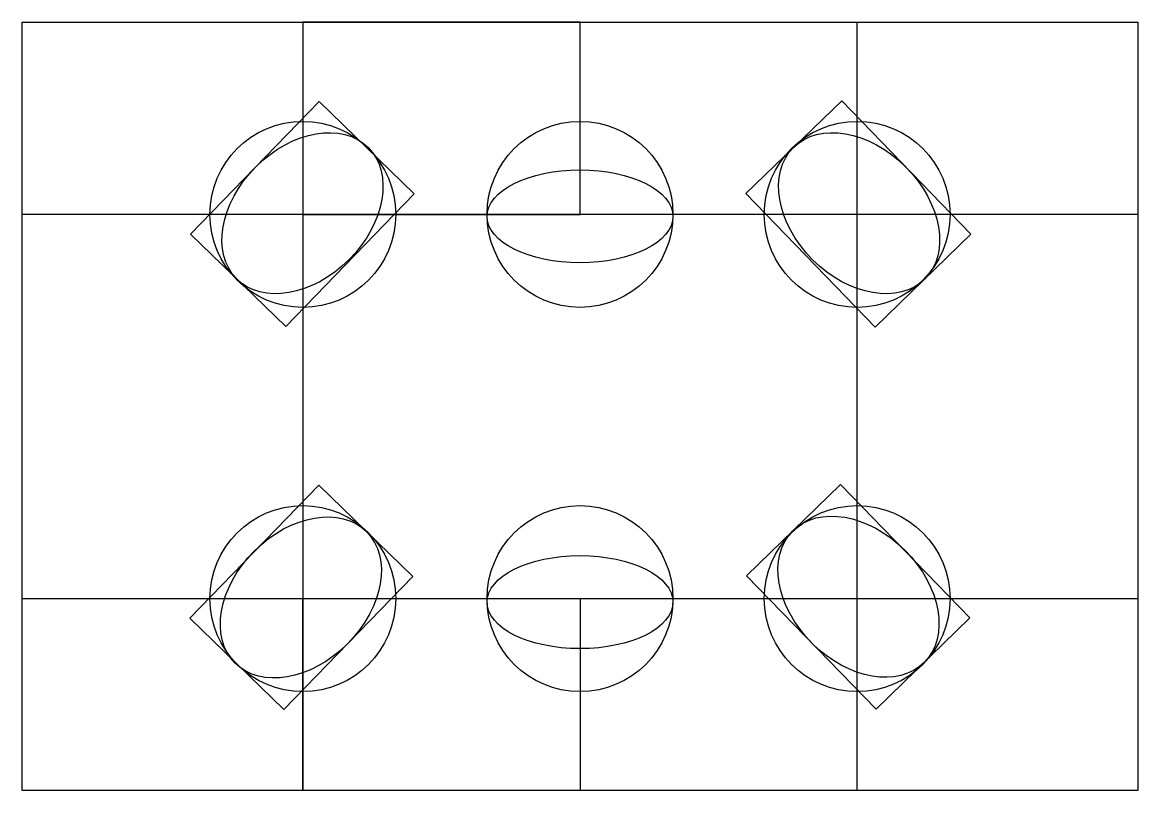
# Model space of a CAD drawing. Header units: inches. Extents: x 67 to 399, y 67 to 296.
import ezdxf

# ---------------------------------------------------------------- set-up
doc = ezdxf.new("R2010")
doc.units = ezdxf.units.IN
doc.header["$MEASUREMENT"] = 0

msp = doc.modelspace()

# ---------------------------------------------------------------- linework, layer by layer
for points in [[(66.67, 66.67), (66.67, 295.78), (399.47, 295.78), (399.47, 66.67)], [(66.67, 238.5), (66.67, 295.78), (150.37, 295.78), (150.37, 238.5)], [(233.07, 238.5), (233.07, 295.78), (150.37, 295.78), (150.37, 238.5)], [(315.77, 238.5), (315.77, 295.78), (399.47, 295.78), (399.47, 238.5)], [(183.58, 244.68), (145.25, 205.09), (116.87, 232.57), (155.21, 272.15)], [(282.53, 244.7), (321.11, 204.86), (349.73, 232.57), (311.15, 272.41)], [(150.37, 238.5), (150.37, 123.94), (315.77, 123.94), (315.77, 238.5)], [(183.17, 130.52), (144.66, 90.88), (116.64, 118.1), (155.16, 157.74)], [(282.77, 130.74), (321.42, 90.96), (349.42, 118.17), (310.77, 157.95)], [(66.67, 66.67), (66.67, 123.94), (150.37, 123.94), (150.37, 66.67)], [(233.07, 123.94), (233.07, 66.67), (150.37, 66.67), (150.37, 123.94)], [(315.77, 66.67), (315.77, 123.94), (399.47, 123.94), (399.47, 66.67)]]:
    msp.add_lwpolyline(points, close=True)
for centre in [(150.37, 238.5), (233.07, 238.5), (315.77, 238.5), (150.37, 123.94), (233.07, 123.94), (315.77, 123.94)]:
    msp.add_circle(centre, 27.73)
for centre, major_axis, ratio in [((150.25, 238.85), (-19.61, -19.61), 0.707107), ((316.35, 238.85), (-19.61, 19.61), 0.707107), ((233.07, 237.91), (-27.73, 0), 0.5), ((149.78, 124.29), (-19.61, -19.61), 0.707107), ((316.15, 124.51), (-19.61, 19.61), 0.707107), ((233.07, 122.89), (-27.73, 0), 0.5)]:
    msp.add_ellipse(centre, major_axis=major_axis, ratio=ratio)

doc.saveas('drawing.dxf')
